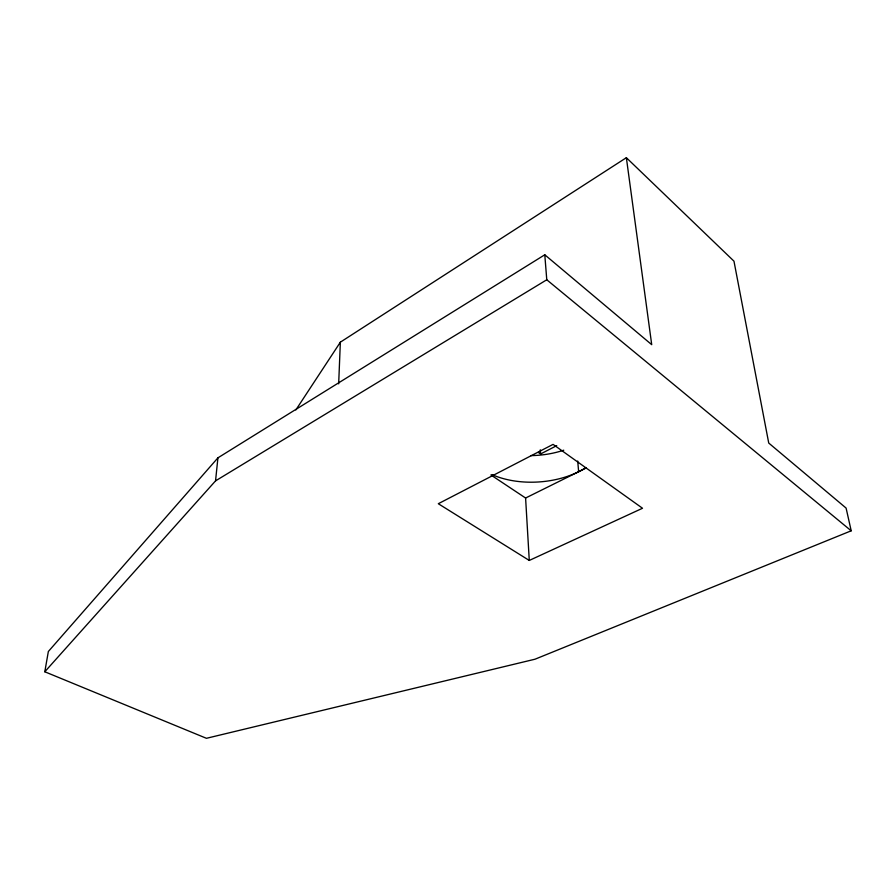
<?xml version="1.0" encoding="UTF-8"?>
<svg xmlns="http://www.w3.org/2000/svg" width="896" height="896" viewBox="0 0 896 896"><rect width="100%" height="100%" fill="white"/><g stroke="black" fill="none" stroke-linecap="round" stroke-linejoin="round"><path stroke-width="1.34" d="M338.666 383.858L340.357 342.182L626.36 157.696L733.97 261.173L768.734 443.05L846.093 508.077L851.2 530.802L535.002 659.21L206.438 738.304L44.8 671.776L48.35 651.504L217.93 457.834L544.79 254.789L651.717 344.669L626.36 157.696M44.8 671.776L215.544 480.872L217.93 457.834M295.859 409.931L340.357 342.182M215.544 480.872L546.773 279.776L544.79 254.789M538.283 452.39L540.568 453.981L556.718 445.659M490.885 474.958L525.594 498.019L586.141 468.003M529.278 560.448L642.522 508.256L553.078 444.382L438.301 503.72L529.278 560.448L525.594 498.019M546.773 279.776L851.2 530.802M577.707 461.026L578.648 471.722M540.288 449.826L540.568 453.981M586.029 467.555A70.426 42.146 -4.1 0 1 492.027 474.611M563.741 450.195A69.395 42.638 -4.3 0 1 530.914 455.616"/></g></svg>
